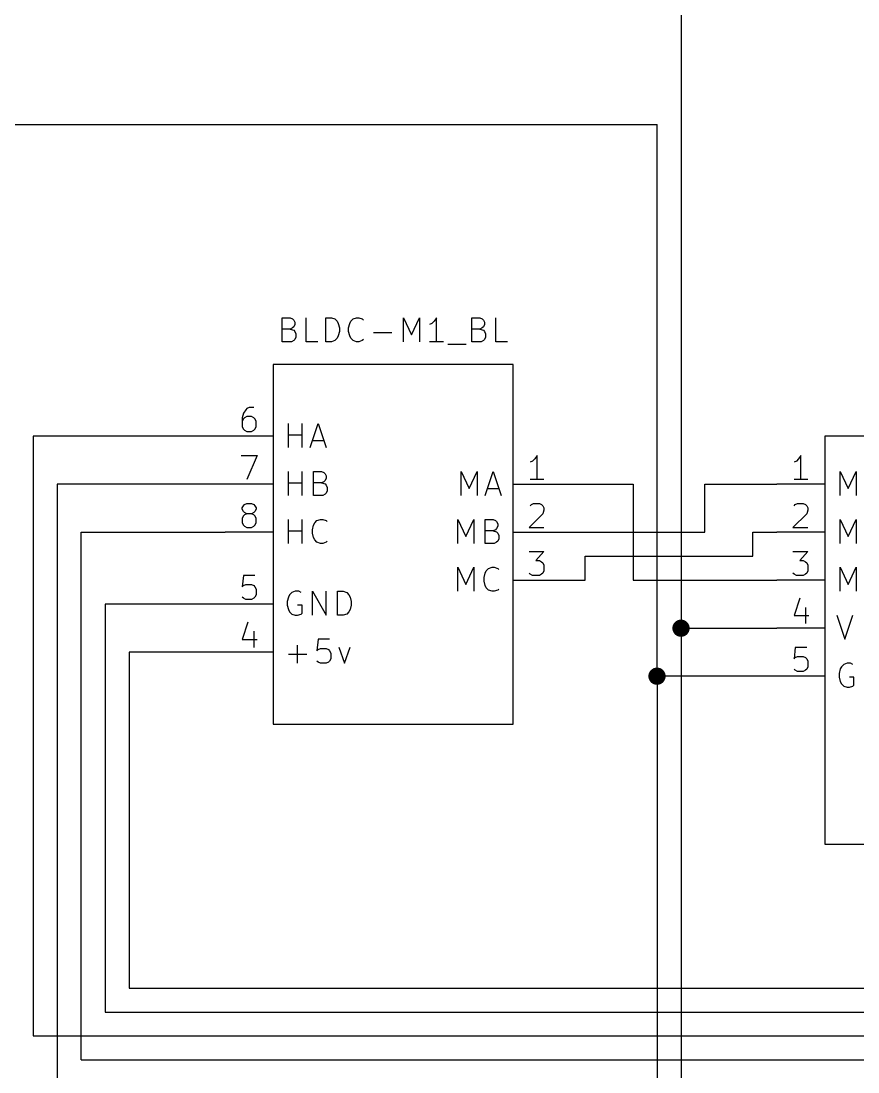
# Model space of a CAD drawing. Extents: x 0.4 to 16.1, y -11.3 to -0.4.
# Drawn here: x 6.325 to 8.069, y -4.775 to -2.584 of the extents above; entities that cross this region are included whole.
import ezdxf

# ---------------------------------------------------------------- set-up
doc = ezdxf.new("R2010")
doc.units = 0
doc.header["$MEASUREMENT"] = 0
for name, color, linetype in [('BLACK', 7, 'CONTINUOUS'), ('CYAN2', 4, 'CONTINUOUS'), ('CYAN3', 131, 'CONTINUOUS'), ('GRAY2', 8, 'CONTINUOUS'), ('GREEN3', 91, 'CONTINUOUS'), ('LORANGE', 41, 'CONTINUOUS'), ('LYELLOW', 51, 'CONTINUOUS'), ('MAGENTA3', 221, 'CONTINUOUS'), ('ORANGE2', 42, 'CONTINUOUS'), ('ORANGE4', 40, 'CONTINUOUS'), ('RED2', 1, 'CONTINUOUS'), ('RED3', 11, 'CONTINUOUS'), ('WHITE', 7, 'CONTINUOUS')]:
    doc.layers.add(name, color=color, linetype=linetype)

msp = doc.modelspace()

# ---------------------------------------------------------------- linework, layer by layer
at = {"layer": 'BLACK', "linetype": 'CONTINUOUS'}
for p, q in [((5.4, -2.8), (7.65, -2.8)), ((7.65, -3.95), (7.65, -2.8)), ((6.75, -3.8), (6.5, -3.8)), ((6.5, -3.8), (6.5, -4.65)), ((7.65, -3.95), (7.65, -5.7)), ((7.9, -3.95), (7.65, -3.95)), ((6.5, -4.65), (8.95, -4.65))]:
    msp.add_line(p, q, dxfattribs=at)
at = {"layer": 'BLACK', "const_width": 0.018}
msp.add_lwpolyline([(7.641, -3.95, 1), (7.659, -3.95, 1)], format="xyb", close=True, dxfattribs=at)
at = {"layer": 'CYAN2', "linetype": 'CONTINUOUS'}
for p, q in [((6.869, -3.2528), (6.869, -3.2028)), ((6.869, -3.2028), (6.8857, -3.2028)), ((6.8857, -3.2028), (6.8905, -3.2052)), ((6.8905, -3.2052), (6.8929, -3.2076)), ((6.8929, -3.2076), (6.8952, -3.2123)), ((6.8952, -3.2171), (6.8929, -3.2219)), ((6.8952, -3.2123), (6.8952, -3.2171)), ((6.919, -3.2528), (6.919, -3.2028)), ((6.9595, -3.2528), (6.9595, -3.2028)), ((6.9595, -3.2028), (6.9714, -3.2028)), ((6.9714, -3.2028), (6.9786, -3.2052)), ((6.9786, -3.2052), (6.9833, -3.2099)), ((6.9833, -3.2099), (6.9857, -3.2147)), ((6.9857, -3.2147), (6.9881, -3.2242)), ((7.0071, -3.2242), (7.0095, -3.2147)), ((7.0095, -3.2147), (7.0119, -3.2099)), ((7.0119, -3.2099), (7.0167, -3.2052)), ((7.0167, -3.2052), (7.0238, -3.2028)), ((7.0238, -3.2028), (7.0286, -3.2028)), ((7.0286, -3.2028), (7.0357, -3.2052)), ((7.0357, -3.2052), (7.0381, -3.2076)), ((7.1214, -3.2528), (7.1214, -3.2028)), ((7.1214, -3.2028), (7.1381, -3.2385)), ((7.1381, -3.2385), (7.1548, -3.2028)), ((7.1548, -3.2028), (7.1548, -3.2528)), ((7.181, -3.2147), (7.1762, -3.2171)), ((7.1857, -3.2099), (7.181, -3.2147)), ((7.1905, -3.2028), (7.1857, -3.2099)), ((7.1905, -3.2528), (7.1905, -3.2028)), ((7.2643, -3.2528), (7.2643, -3.2028)), ((7.2643, -3.2028), (7.281, -3.2028)), ((7.281, -3.2028), (7.2857, -3.2052)), ((7.2857, -3.2052), (7.2881, -3.2076)), ((7.2881, -3.2076), (7.2905, -3.2123)), ((7.2905, -3.2171), (7.2881, -3.2219)), ((7.2905, -3.2123), (7.2905, -3.2171)), ((7.3143, -3.2528), (7.3143, -3.2028)), ((6.8857, -3.2266), (6.869, -3.2266)), ((6.8905, -3.2242), (6.8857, -3.2266)), ((6.8857, -3.2266), (6.8929, -3.229)), ((6.8929, -3.2219), (6.8905, -3.2242)), ((6.8929, -3.229), (6.8952, -3.2314)), ((6.8952, -3.2314), (6.8976, -3.2361)), ((6.8976, -3.2361), (6.8976, -3.2433)), ((6.9857, -3.2409), (6.9833, -3.2457)), ((6.9881, -3.2314), (6.9857, -3.2409)), ((6.9881, -3.2242), (6.9881, -3.2314)), ((7.0071, -3.2314), (7.0071, -3.2242)), ((7.0095, -3.2409), (7.0071, -3.2314)), ((7.0119, -3.2457), (7.0095, -3.2409)), ((7.0595, -3.2338), (7.0976, -3.2338)), ((7.281, -3.2266), (7.2643, -3.2266)), ((7.2857, -3.2242), (7.281, -3.2266)), ((7.281, -3.2266), (7.2881, -3.229)), ((7.2881, -3.2219), (7.2857, -3.2242)), ((7.2881, -3.229), (7.2905, -3.2314)), ((7.2905, -3.2314), (7.2929, -3.2361)), ((7.2929, -3.2361), (7.2929, -3.2433)), ((6.8881, -3.2528), (6.869, -3.2528)), ((6.8929, -3.2504), (6.8881, -3.2528)), ((6.8952, -3.248), (6.8929, -3.2504)), ((6.8976, -3.2433), (6.8952, -3.248)), ((6.9429, -3.2528), (6.919, -3.2528)), ((6.9714, -3.2528), (6.9595, -3.2528)), ((6.9786, -3.2504), (6.9714, -3.2528)), ((6.9833, -3.2457), (6.9786, -3.2504)), ((7.0167, -3.2504), (7.0119, -3.2457)), ((7.0238, -3.2528), (7.0167, -3.2504)), ((7.0286, -3.2528), (7.0238, -3.2528)), ((7.0357, -3.2504), (7.0286, -3.2528)), ((7.0381, -3.248), (7.0357, -3.2504)), ((7.2048, -3.2528), (7.1762, -3.2528)), ((7.2143, -3.2576), (7.2524, -3.2576)), ((7.2833, -3.2528), (7.2643, -3.2528)), ((7.2881, -3.2504), (7.2833, -3.2528)), ((7.2905, -3.248), (7.2881, -3.2504)), ((7.2929, -3.2433), (7.2905, -3.248)), ((7.3381, -3.2528), (7.3143, -3.2528)), ((6.8819, -3.4731), (6.8819, -3.4231)), ((6.9105, -3.4731), (6.9105, -3.4231)), ((6.9271, -3.4731), (6.9438, -3.4231)), ((6.9438, -3.4231), (6.9605, -3.4731)), ((6.8819, -3.4469), (6.9105, -3.4469)), ((6.9319, -3.4588), (6.9557, -3.4588)), ((6.8819, -3.5731), (6.8819, -3.5231)), ((6.9105, -3.5731), (6.9105, -3.5231)), ((6.9343, -3.5731), (6.9343, -3.5231)), ((6.9343, -3.5231), (6.951, -3.5231)), ((6.951, -3.5231), (6.9557, -3.5255)), ((6.9557, -3.5255), (6.9581, -3.5279)), ((7.2419, -3.5731), (7.2419, -3.5231)), ((7.2419, -3.5231), (7.2586, -3.5588)), ((7.2586, -3.5588), (7.2752, -3.5231)), ((7.2752, -3.5231), (7.2752, -3.5731)), ((7.2919, -3.5731), (7.3086, -3.5231)), ((7.3086, -3.5231), (7.3252, -3.5731)), ((8.0319, -3.5731), (8.0319, -3.5231)), ((8.0319, -3.5231), (8.0486, -3.5588)), ((8.0486, -3.5588), (8.0652, -3.5231)), ((8.0652, -3.5231), (8.0652, -3.5731)), ((6.8819, -3.5469), (6.9105, -3.5469)), ((6.951, -3.5469), (6.9343, -3.5469)), ((6.9557, -3.5446), (6.951, -3.5469)), ((6.951, -3.5469), (6.9581, -3.5493)), ((6.9581, -3.5422), (6.9557, -3.5446)), ((6.9581, -3.5279), (6.9605, -3.5327)), ((6.9605, -3.5374), (6.9581, -3.5422)), ((6.9605, -3.5327), (6.9605, -3.5374)), ((6.9581, -3.5708), (6.9533, -3.5731)), ((6.9581, -3.5493), (6.9605, -3.5517)), ((6.9605, -3.5684), (6.9581, -3.5708)), ((6.9605, -3.5517), (6.9629, -3.5565)), ((6.9629, -3.5636), (6.9605, -3.5684)), ((6.9629, -3.5565), (6.9629, -3.5636)), ((7.2967, -3.5588), (7.3205, -3.5588)), ((6.9533, -3.5731), (6.9343, -3.5731)), ((6.8819, -3.6731), (6.8819, -3.6231)), ((6.9105, -3.6731), (6.9105, -3.6231)), ((6.9319, -3.6446), (6.9343, -3.635)), ((6.9343, -3.635), (6.9367, -3.6303)), ((6.9367, -3.6303), (6.9414, -3.6255)), ((6.9414, -3.6255), (6.9486, -3.6231)), ((6.9486, -3.6231), (6.9533, -3.6231)), ((6.9533, -3.6231), (6.9605, -3.6255)), ((6.9605, -3.6255), (6.9629, -3.6279)), ((7.2348, -3.6731), (7.2348, -3.6231)), ((7.2348, -3.6231), (7.2514, -3.6588)), ((7.2514, -3.6588), (7.2681, -3.6231)), ((7.2681, -3.6231), (7.2681, -3.6731)), ((7.2919, -3.6731), (7.2919, -3.6231)), ((7.2919, -3.6231), (7.3086, -3.6231)), ((7.3086, -3.6231), (7.3133, -3.6255)), ((7.3133, -3.6255), (7.3157, -3.6279)), ((7.3157, -3.6279), (7.3181, -3.6327)), ((7.3181, -3.6327), (7.3181, -3.6374)), ((8.0319, -3.6731), (8.0319, -3.6231)), ((8.0319, -3.6231), (8.0486, -3.6588)), ((8.0486, -3.6588), (8.0652, -3.6231)), ((8.0652, -3.6231), (8.0652, -3.6731)), ((6.8819, -3.6469), (6.9105, -3.6469)), ((6.9319, -3.6517), (6.9319, -3.6446)), ((6.9343, -3.6612), (6.9319, -3.6517)), ((7.3086, -3.6469), (7.2919, -3.6469)), ((7.3133, -3.6446), (7.3086, -3.6469)), ((7.3086, -3.6469), (7.3157, -3.6493)), ((7.3157, -3.6422), (7.3133, -3.6446)), ((7.3181, -3.6374), (7.3157, -3.6422)), ((7.3157, -3.6493), (7.3181, -3.6517)), ((7.3181, -3.6517), (7.3205, -3.6565)), ((7.3205, -3.6565), (7.3205, -3.6636)), ((6.9367, -3.666), (6.9343, -3.6612)), ((6.9414, -3.6708), (6.9367, -3.666)), ((6.9486, -3.6731), (6.9414, -3.6708)), ((6.9533, -3.6731), (6.9486, -3.6731)), ((6.9605, -3.6708), (6.9533, -3.6731)), ((6.9629, -3.6684), (6.9605, -3.6708)), ((7.3109, -3.6731), (7.2919, -3.6731)), ((7.3157, -3.6708), (7.3109, -3.6731)), ((7.3181, -3.6684), (7.3157, -3.6708)), ((7.3205, -3.6636), (7.3181, -3.6684)), ((7.2348, -3.7731), (7.2348, -3.7231)), ((7.2348, -3.7231), (7.2514, -3.7588)), ((7.2514, -3.7588), (7.2681, -3.7231)), ((7.2681, -3.7231), (7.2681, -3.7731)), ((7.299, -3.7255), (7.3062, -3.7231)), ((7.3062, -3.7231), (7.3109, -3.7231)), ((7.3109, -3.7231), (7.3181, -3.7255)), ((8.0319, -3.7731), (8.0319, -3.7231)), ((8.0319, -3.7231), (8.0486, -3.7588)), ((8.0486, -3.7588), (8.0652, -3.7231)), ((8.0652, -3.7231), (8.0652, -3.7731)), ((7.2895, -3.7446), (7.2919, -3.735)), ((7.2895, -3.7517), (7.2895, -3.7446)), ((7.2919, -3.735), (7.2943, -3.7303)), ((7.2943, -3.7303), (7.299, -3.7255)), ((7.3181, -3.7255), (7.3205, -3.7279)), ((7.2919, -3.7612), (7.2895, -3.7517)), ((7.2943, -3.766), (7.2919, -3.7612)), ((7.299, -3.7708), (7.2943, -3.766)), ((6.8819, -3.785), (6.8795, -3.7946)), ((6.8843, -3.7803), (6.8819, -3.785)), ((6.889, -3.7755), (6.8843, -3.7803)), ((6.8962, -3.7731), (6.889, -3.7755)), ((6.9033, -3.7731), (6.8962, -3.7731)), ((6.9081, -3.7755), (6.9033, -3.7731)), ((6.9319, -3.8231), (6.9319, -3.7731)), ((6.9319, -3.7731), (6.9605, -3.8231)), ((6.9605, -3.8231), (6.9605, -3.7731)), ((6.9843, -3.8231), (6.9843, -3.7731)), ((6.9843, -3.7731), (6.9962, -3.7731)), ((6.9962, -3.7731), (7.0033, -3.7755)), ((7.0033, -3.7755), (7.0081, -3.7803)), ((7.0081, -3.7803), (7.0105, -3.785)), ((7.0105, -3.785), (7.0129, -3.7946)), ((7.3062, -3.7731), (7.299, -3.7708)), ((7.3109, -3.7731), (7.3062, -3.7731)), ((7.3181, -3.7708), (7.3109, -3.7731)), ((7.3205, -3.7684), (7.3181, -3.7708)), ((6.8795, -3.7946), (6.8795, -3.8017)), ((6.8795, -3.8017), (6.8819, -3.8112)), ((6.8819, -3.8112), (6.8843, -3.816)), ((6.9105, -3.8017), (6.9009, -3.8017)), ((6.9105, -3.8184), (6.9105, -3.8017)), ((7.0105, -3.8112), (7.0081, -3.816)), ((7.0129, -3.8017), (7.0105, -3.8112)), ((7.0129, -3.7946), (7.0129, -3.8017)), ((6.8843, -3.816), (6.889, -3.8208)), ((6.889, -3.8208), (6.8962, -3.8231)), ((6.8962, -3.8231), (6.9009, -3.8231)), ((6.9009, -3.8231), (6.9081, -3.8208)), ((6.9081, -3.8208), (6.9105, -3.8184)), ((6.9962, -3.8231), (6.9843, -3.8231)), ((7.0033, -3.8208), (6.9962, -3.8231)), ((7.0081, -3.816), (7.0033, -3.8208)), ((8.0248, -3.8231), (8.0414, -3.8731)), ((8.0414, -3.8731), (8.0581, -3.8231)), ((6.9438, -3.8731), (6.9414, -3.8969)), ((6.9676, -3.8731), (6.9438, -3.8731)), ((6.9009, -3.9231), (6.9009, -3.885)), ((6.9414, -3.8969), (6.9438, -3.8946)), ((6.9438, -3.8946), (6.9486, -3.8922)), ((6.9486, -3.8922), (6.9605, -3.8922)), ((6.9605, -3.8922), (6.9652, -3.8946)), ((6.9652, -3.8946), (6.9676, -3.8969)), ((6.9676, -3.8969), (6.97, -3.9017)), ((6.9867, -3.8898), (6.9986, -3.9231)), ((6.9986, -3.9231), (7.0105, -3.8898)), ((6.8819, -3.9041), (6.92, -3.9041)), ((6.9438, -3.9208), (6.9414, -3.9184)), ((6.9486, -3.9231), (6.9438, -3.9208)), ((6.9652, -3.9208), (6.9605, -3.9231)), ((6.9676, -3.9184), (6.9652, -3.9208)), ((6.97, -3.9136), (6.9676, -3.9184)), ((6.97, -3.9017), (6.97, -3.9136)), ((6.9605, -3.9231), (6.9486, -3.9231)), ((8.0319, -3.935), (8.0295, -3.9446)), ((8.0343, -3.9303), (8.0319, -3.935)), ((8.039, -3.9255), (8.0343, -3.9303)), ((8.0462, -3.9231), (8.039, -3.9255)), ((8.0533, -3.9231), (8.0462, -3.9231)), ((8.0581, -3.9255), (8.0533, -3.9231)), ((8.0295, -3.9446), (8.0295, -3.9517)), ((8.0295, -3.9517), (8.0319, -3.9612)), ((8.0319, -3.9612), (8.0343, -3.966)), ((8.0605, -3.9517), (8.0509, -3.9517)), ((8.0605, -3.9684), (8.0605, -3.9517)), ((8.0343, -3.966), (8.039, -3.9708)), ((8.039, -3.9708), (8.0462, -3.9731)), ((8.0462, -3.9731), (8.0509, -3.9731)), ((8.0509, -3.9731), (8.0581, -3.9708)), ((8.0581, -3.9708), (8.0605, -3.9684))]:
    msp.add_line(p, q, dxfattribs=at)
at = {"layer": 'CYAN3', "linetype": 'CONTINUOUS'}
for p, q in [((7.85, -3.7), (7.85, -3.65)), ((7.85, -3.65), (7.9, -3.65)), ((7.5, -3.75), (7.5, -3.7)), ((7.5, -3.7), (7.85, -3.7)), ((7.45, -3.75), (7.5, -3.75))]:
    msp.add_line(p, q, dxfattribs=at)
at = {"layer": 'GRAY2', "linetype": 'CONTINUOUS'}
for p, q in [((6.75, -3.55), (6.4, -3.55)), ((6.4, -3.55), (6.4, -4.8))]:
    msp.add_line(p, q, dxfattribs=at)
at = {"layer": 'GREEN3', "const_width": 0.018}
msp.add_lwpolyline([(7.691, -3.85, 1), (7.709, -3.85, 1)], format="xyb", close=True, dxfattribs=at)
at = {"layer": 'LORANGE', "linetype": 'CONTINUOUS'}
for p, q in [((6.75, -3.45), (6.35, -3.45)), ((6.35, -3.45), (6.35, -4.7)), ((7.45, -3.55), (7.6, -3.55)), ((7.6, -3.55), (7.6, -3.75)), ((7.6, -3.75), (7.9, -3.75)), ((6.35, -4.7), (9.25, -4.7))]:
    msp.add_line(p, q, dxfattribs=at)
at = {"layer": 'LYELLOW', "linetype": 'CONTINUOUS'}
for p, q in [((6.85, -3.3), (6.85, -4.05)), ((7.35, -3.3), (6.85, -3.3)), ((7.35, -4.05), (7.35, -3.3)), ((8, -3.45), (8, -4.3)), ((9.75, -3.45), (8, -3.45)), ((6.85, -4.05), (7.35, -4.05)), ((8, -4.3), (9.75, -4.3))]:
    msp.add_line(p, q, dxfattribs=at)
at = {"layer": 'MAGENTA3', "linetype": 'CONTINUOUS'}
for p, q in [((6.45, -3.65), (6.75, -3.65)), ((6.45, -4.75), (6.45, -3.65)), ((6.45, -4.75), (9.05, -4.75))]:
    msp.add_line(p, q, dxfattribs=at)
at = {"layer": 'ORANGE2', "linetype": 'CONTINUOUS'}
for p, q in [((7.7, -1.3), (7.7, -3.85)), ((7.7, -3.85), (7.7, -5.6)), ((7.7, -3.85), (7.9, -3.85))]:
    msp.add_line(p, q, dxfattribs=at)
at = {"layer": 'ORANGE4', "linetype": 'CONTINUOUS'}
for p, q in [((6.75, -3.9), (6.55, -3.9)), ((6.55, -3.9), (6.55, -4.6)), ((6.55, -4.6), (9.35, -4.6))]:
    msp.add_line(p, q, dxfattribs=at)
at = {"layer": 'RED2', "linetype": 'CONTINUOUS'}
for p, q in [((6.85, -3.3), (6.85, -4.05)), ((7.35, -3.3), (6.85, -3.3)), ((7.35, -4.05), (7.35, -3.3)), ((6.85, -3.45), (6.75, -3.45)), ((8, -3.45), (8, -4.3)), ((9.75, -3.45), (8, -3.45)), ((6.85, -3.55), (6.75, -3.55)), ((7.35, -3.55), (7.45, -3.55)), ((8, -3.55), (7.9, -3.55)), ((6.85, -3.65), (6.75, -3.65)), ((7.35, -3.65), (7.45, -3.65)), ((8, -3.65), (7.9, -3.65)), ((7.35, -3.75), (7.45, -3.75)), ((8, -3.75), (7.9, -3.75)), ((6.85, -3.8), (6.75, -3.8)), ((8, -3.85), (7.9, -3.85)), ((6.85, -3.9), (6.75, -3.9)), ((8, -3.95), (7.9, -3.95)), ((6.85, -4.05), (7.35, -4.05)), ((8, -4.3), (9.75, -4.3))]:
    msp.add_line(p, q, dxfattribs=at)
at = {"layer": 'RED3', "linetype": 'CONTINUOUS'}
for p, q in [((6.7929, -3.3946), (6.7881, -3.4018)), ((6.7952, -3.3923), (6.7929, -3.3946)), ((6.8, -3.3899), (6.7952, -3.3923)), ((6.8095, -3.3899), (6.8, -3.3899)), ((6.7881, -3.4018), (6.7857, -3.4113)), ((6.7857, -3.4113), (6.7857, -3.4304)), ((6.7881, -3.4137), (6.7857, -3.4184)), ((6.7905, -3.4113), (6.7881, -3.4137)), ((6.7952, -3.4089), (6.7905, -3.4113)), ((6.8048, -3.4089), (6.7952, -3.4089)), ((6.8095, -3.4113), (6.8048, -3.4089)), ((6.8119, -3.4137), (6.8095, -3.4113)), ((6.8143, -3.4184), (6.8119, -3.4137)), ((6.7857, -3.4304), (6.7881, -3.4351)), ((6.7881, -3.4351), (6.7905, -3.4375)), ((6.7905, -3.4375), (6.7952, -3.4399)), ((6.8048, -3.4399), (6.8095, -3.4375)), ((6.8095, -3.4375), (6.8119, -3.4351)), ((6.8119, -3.4351), (6.8143, -3.4304)), ((6.8143, -3.4304), (6.8143, -3.4184)), ((6.7952, -3.4399), (6.8048, -3.4399)), ((6.7833, -3.4899), (6.8167, -3.4899)), ((6.8167, -3.4899), (6.7952, -3.5399)), ((7.3905, -3.5018), (7.3857, -3.5042)), ((7.3952, -3.497), (7.3905, -3.5018)), ((7.4, -3.4899), (7.3952, -3.497)), ((7.4, -3.5399), (7.4, -3.4899)), ((7.9405, -3.5018), (7.9357, -3.5042)), ((7.9452, -3.497), (7.9405, -3.5018)), ((7.95, -3.4899), (7.9452, -3.497)), ((7.95, -3.5399), (7.95, -3.4899)), ((7.4143, -3.5399), (7.3857, -3.5399)), ((7.9643, -3.5399), (7.9357, -3.5399)), ((6.7881, -3.5946), (6.7905, -3.5923)), ((6.7905, -3.5923), (6.7952, -3.5899)), ((6.7952, -3.5899), (6.8048, -3.5899)), ((6.8048, -3.5899), (6.8095, -3.5923)), ((6.8095, -3.5923), (6.8119, -3.5946)), ((7.3857, -3.5946), (7.3881, -3.5923)), ((7.3881, -3.5923), (7.3929, -3.5899)), ((7.3929, -3.5899), (7.4048, -3.5899)), ((7.4048, -3.5899), (7.4095, -3.5923)), ((7.4095, -3.5923), (7.4119, -3.5946)), ((7.9357, -3.5946), (7.9381, -3.5923)), ((7.9381, -3.5923), (7.9429, -3.5899)), ((7.9429, -3.5899), (7.9548, -3.5899)), ((7.9548, -3.5899), (7.9595, -3.5923)), ((7.9595, -3.5923), (7.9619, -3.5946)), ((6.7857, -3.5994), (6.7881, -3.5946)), ((6.7857, -3.6018), (6.7857, -3.5994)), ((6.7881, -3.6065), (6.7857, -3.6018)), ((6.7905, -3.6089), (6.7881, -3.6065)), ((6.7905, -3.6137), (6.7881, -3.6161)), ((6.7952, -3.6113), (6.7905, -3.6089)), ((6.7952, -3.6113), (6.7905, -3.6137)), ((6.8048, -3.6113), (6.7952, -3.6113)), ((6.8095, -3.6089), (6.8048, -3.6113)), ((6.8095, -3.6137), (6.8048, -3.6113)), ((6.8119, -3.6065), (6.8095, -3.6089)), ((6.8119, -3.6161), (6.8095, -3.6137)), ((6.8119, -3.5946), (6.8143, -3.5994)), ((6.8143, -3.6018), (6.8119, -3.6065)), ((6.8143, -3.5994), (6.8143, -3.6018)), ((7.4119, -3.6113), (7.3833, -3.6399)), ((7.4119, -3.5946), (7.4143, -3.5994)), ((7.4143, -3.6042), (7.4119, -3.6113)), ((7.4143, -3.5994), (7.4143, -3.6042)), ((7.9619, -3.6113), (7.9333, -3.6399)), ((7.9619, -3.5946), (7.9643, -3.5994)), ((7.9643, -3.6042), (7.9619, -3.6113)), ((7.9643, -3.5994), (7.9643, -3.6042)), ((6.7881, -3.6161), (6.7857, -3.6208)), ((6.7857, -3.6208), (6.7857, -3.6304)), ((6.7857, -3.6304), (6.7881, -3.6351)), ((6.7881, -3.6351), (6.7905, -3.6375)), ((6.8095, -3.6375), (6.8119, -3.6351)), ((6.8143, -3.6208), (6.8119, -3.6161)), ((6.8119, -3.6351), (6.8143, -3.6304)), ((6.8143, -3.6304), (6.8143, -3.6208)), ((6.7905, -3.6375), (6.7952, -3.6399)), ((6.7952, -3.6399), (6.8048, -3.6399)), ((6.8048, -3.6399), (6.8095, -3.6375)), ((7.3833, -3.6399), (7.4143, -3.6399)), ((7.9333, -3.6399), (7.9643, -3.6399)), ((7.3833, -3.6899), (7.4143, -3.6899)), ((7.4143, -3.6899), (7.3976, -3.7089)), ((7.9333, -3.6899), (7.9643, -3.6899)), ((7.9643, -3.6899), (7.9476, -3.7089)), ((7.3976, -3.7089), (7.4048, -3.7089)), ((7.4048, -3.7089), (7.4095, -3.7113)), ((7.4095, -3.7113), (7.4119, -3.7137)), ((7.4119, -3.7137), (7.4143, -3.7184)), ((7.4143, -3.7184), (7.4143, -3.7304)), ((7.9476, -3.7089), (7.9548, -3.7089)), ((7.9548, -3.7089), (7.9595, -3.7113)), ((7.9595, -3.7113), (7.9619, -3.7137)), ((7.9619, -3.7137), (7.9643, -3.7184)), ((7.9643, -3.7184), (7.9643, -3.7304)), ((6.7881, -3.7399), (6.7857, -3.7637)), ((6.8119, -3.7399), (6.7881, -3.7399)), ((7.3857, -3.7375), (7.3833, -3.7351)), ((7.3905, -3.7399), (7.3857, -3.7375)), ((7.4048, -3.7399), (7.3905, -3.7399)), ((7.4095, -3.7375), (7.4048, -3.7399)), ((7.4119, -3.7351), (7.4095, -3.7375)), ((7.4143, -3.7304), (7.4119, -3.7351)), ((7.9357, -3.7375), (7.9333, -3.7351)), ((7.9405, -3.7399), (7.9357, -3.7375)), ((7.9548, -3.7399), (7.9405, -3.7399)), ((7.9595, -3.7375), (7.9548, -3.7399)), ((7.9619, -3.7351), (7.9595, -3.7375)), ((7.9643, -3.7304), (7.9619, -3.7351)), ((6.7857, -3.7637), (6.7881, -3.7613)), ((6.7881, -3.7613), (6.7929, -3.7589)), ((6.7929, -3.7589), (6.8048, -3.7589)), ((6.8048, -3.7589), (6.8095, -3.7613)), ((6.8095, -3.7613), (6.8119, -3.7637)), ((6.8119, -3.7637), (6.8143, -3.7684)), ((6.7881, -3.7875), (6.7857, -3.7851)), ((6.7929, -3.7899), (6.7881, -3.7875)), ((6.8095, -3.7875), (6.8048, -3.7899)), ((6.8119, -3.7851), (6.8095, -3.7875)), ((6.8143, -3.7804), (6.8119, -3.7851)), ((6.8143, -3.7684), (6.8143, -3.7804)), ((7.9476, -3.7875), (7.9357, -3.8232)), ((6.8048, -3.7899), (6.7929, -3.7899)), ((7.9595, -3.8065), (7.9595, -3.8399)), ((7.9357, -3.8232), (7.9667, -3.8232)), ((6.7976, -3.8375), (6.7857, -3.8732)), ((6.7857, -3.8732), (6.8167, -3.8732)), ((6.8095, -3.8565), (6.8095, -3.8899)), ((7.9381, -3.8899), (7.9357, -3.9137)), ((7.9619, -3.8899), (7.9381, -3.8899)), ((7.9357, -3.9137), (7.9381, -3.9113)), ((7.9381, -3.9113), (7.9429, -3.9089)), ((7.9429, -3.9089), (7.9548, -3.9089)), ((7.9548, -3.9089), (7.9595, -3.9113)), ((7.9595, -3.9113), (7.9619, -3.9137)), ((7.9619, -3.9137), (7.9643, -3.9184)), ((7.9643, -3.9184), (7.9643, -3.9304)), ((7.9381, -3.9375), (7.9357, -3.9351)), ((7.9429, -3.9399), (7.9381, -3.9375)), ((7.9548, -3.9399), (7.9429, -3.9399)), ((7.9595, -3.9375), (7.9548, -3.9399)), ((7.9619, -3.9351), (7.9595, -3.9375)), ((7.9643, -3.9304), (7.9619, -3.9351))]:
    msp.add_line(p, q, dxfattribs=at)
at = {"layer": 'WHITE', "linetype": 'CONTINUOUS'}
for p, q in [((7.75, -3.65), (7.75, -3.55)), ((7.75, -3.55), (7.9, -3.55)), ((7.45, -3.65), (7.75, -3.65))]:
    msp.add_line(p, q, dxfattribs=at)

doc.saveas('drawing.dxf')
